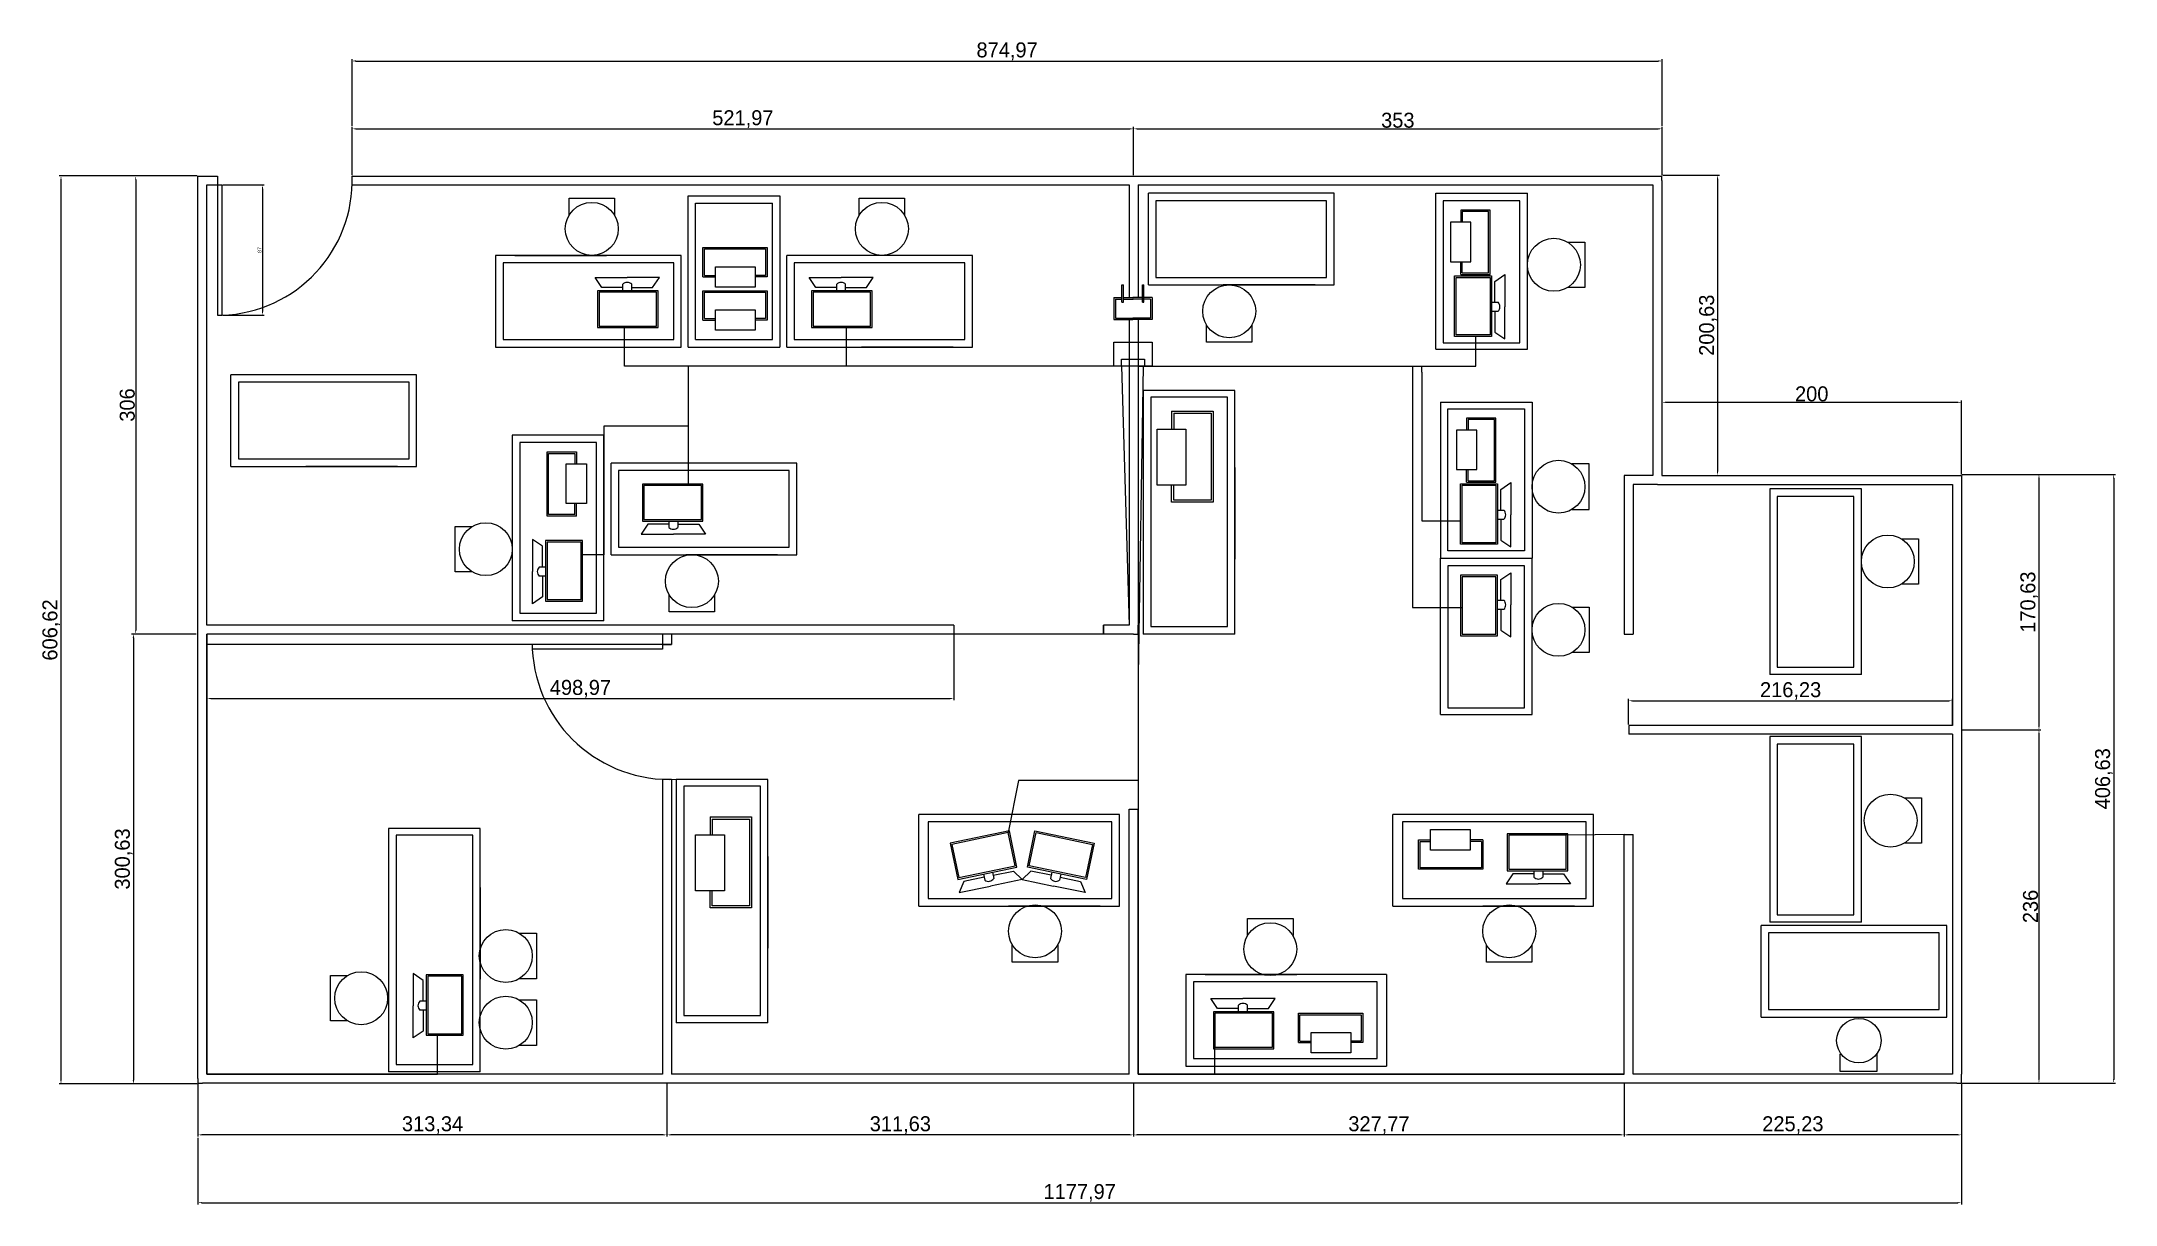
# Model space of a CAD drawing. Header units: millimetres. Extents: x 350 to 1736, y -449 to 328.
import ezdxf

# ---------------------------------------------------------------- set-up
doc = ezdxf.new("R2010")
doc.units = ezdxf.units.MM
doc.dimstyles.new('ISO-25', dxfattribs={"dimtxt": 2.5, "dimasz": 2.5, "dimexe": 1.25, "dimexo": 0.625, "dimtad": 1, "dimtxsty": 'Standard', "dimcen": 2.5, "dimadec": 0, "dimazin": 0, "dimtfac": 1, "dimtmove": 0, "dimatfit": 3, "dimfxl": 0, "dimarcsym": 0})

# ---------------------------------------------------------------- blocks, each defined once
blk = doc.blocks.new('*D14')
at = {"color": 0, "lineweight": -2}
for p, q in [((471.5, 232.5), (499.2, 232.5)), ((498, 230), (498, 148)), ((471.5, 145.5), (499.2, 145.5))]:
    blk.add_line(p, q, dxfattribs=at)
at = {"color": 0}
for points in [[(497.6, 230), (498.4, 230), (498, 232.5)], [(497.6, 148), (498.4, 148), (498, 145.5)]]:
    blk.add_solid(points, dxfattribs=at)
at = {"layer": 'Defpoints', "color": 0}
for p in [(470.9, 232.5), (470.9, 145.5), (498, 145.5)]:
    blk.add_point(p, dxfattribs=at)
at = {"color": 0, "insert": (496.1, 189), "char_height": 2.5, "attachment_point": 5, "rotation": 90}
blk.add_mtext('87', dxfattribs=at)
blk = doc.blocks.new('*D15')
at = {"color": 0, "lineweight": -2}
for p, q in [((557.9, 239.1), (557.9, 271.3)), ((560.4, 270), (1077.4, 270)), ((1079.9, 239.1), (1079.9, 271.3))]:
    blk.add_line(p, q, dxfattribs=at)
at = {"color": 0}
for points in [[(560.4, 270.4), (560.4, 269.6), (557.9, 270)], [(1077.4, 270.4), (1077.4, 269.6), (1079.9, 270)]]:
    blk.add_solid(points, dxfattribs=at)
at = {"layer": 'Defpoints', "color": 0}
for p in [(1079.9, 270), (557.9, 238.5), (1079.9, 238.5)]:
    blk.add_point(p, dxfattribs=at)
at = {"color": 0, "insert": (818.9, 276.5), "char_height": 10, "attachment_point": 5}
blk.add_mtext('521,97', dxfattribs=at)
blk = doc.blocks.new('*D16')
at = {"color": 0, "lineweight": -2}
for p, q in [((1079.9, 239.7), (1079.9, 271.3)), ((1082.4, 270), (1430.4, 270)), ((1432.9, 239.1), (1432.9, 271.3))]:
    blk.add_line(p, q, dxfattribs=at)
at = {"color": 0}
for points in [[(1082.4, 270.4), (1082.4, 269.6), (1079.9, 270)], [(1430.4, 270.4), (1430.4, 269.6), (1432.9, 270)]]:
    blk.add_solid(points, dxfattribs=at)
at = {"layer": 'Defpoints', "color": 0}
for p in [(1432.9, 270), (1079.9, 239.1), (1432.9, 238.5)]:
    blk.add_point(p, dxfattribs=at)
at = {"color": 0, "insert": (1256.4, 275.7), "char_height": 10, "attachment_point": 5}
blk.add_mtext('353', dxfattribs=at)
blk = doc.blocks.new('*D17')
at = {"color": 0, "lineweight": -2}
for p, q in [((557.9, 271.9), (557.9, 316.6)), ((560.4, 315.3), (1430.4, 315.3)), ((1432.9, 271.9), (1432.9, 316.6))]:
    blk.add_line(p, q, dxfattribs=at)
at = {"color": 0}
for points in [[(560.4, 315.8), (560.4, 314.9), (557.9, 315.3)], [(1430.4, 315.8), (1430.4, 314.9), (1432.9, 315.3)]]:
    blk.add_solid(points, dxfattribs=at)
at = {"layer": 'Defpoints', "color": 0}
for p in [(1432.9, 315.3), (557.9, 271.3), (1432.9, 271.3)]:
    blk.add_point(p, dxfattribs=at)
at = {"color": 0, "insert": (995.4, 321.8), "char_height": 10, "attachment_point": 5}
blk.add_mtext('874,97', dxfattribs=at)
blk = doc.blocks.new('*D18')
at = {"color": 0, "lineweight": -2}
for p, q in [((1433.5, 239.1), (1471.3, 239.1)), ((1470, 236.6), (1470, 41)), ((1433.5, 38.5), (1471.3, 38.5))]:
    blk.add_line(p, q, dxfattribs=at)
at = {"color": 0}
for points in [[(1469.6, 236.6), (1470.4, 236.6), (1470, 239.1)], [(1469.6, 41), (1470.4, 41), (1470, 38.5)]]:
    blk.add_solid(points, dxfattribs=at)
at = {"layer": 'Defpoints', "color": 0}
for p in [(1432.9, 239.1), (1432.9, 38.5), (1470, 38.5)]:
    blk.add_point(p, dxfattribs=at)
at = {"color": 0, "insert": (1463.6, 138.8), "char_height": 10, "attachment_point": 5, "rotation": 90}
blk.add_mtext('200,63', dxfattribs=at)
blk = doc.blocks.new('*D19')
at = {"color": 0, "lineweight": -2}
for p, q in [((1432.9, 41.6), (1432.9, 88.5)), ((1435.4, 87.3), (1630.4, 87.3)), ((1632.9, 39.1), (1632.9, 88.5))]:
    blk.add_line(p, q, dxfattribs=at)
at = {"color": 0}
for points in [[(1435.4, 87.7), (1435.4, 86.9), (1432.9, 87.3)], [(1630.4, 87.7), (1630.4, 86.9), (1632.9, 87.3)]]:
    blk.add_solid(points, dxfattribs=at)
at = {"layer": 'Defpoints', "color": 0}
for p in [(1632.9, 87.3), (1432.9, 41), (1632.9, 38.5)]:
    blk.add_point(p, dxfattribs=at)
at = {"color": 0, "insert": (1532.9, 92.9), "char_height": 10, "attachment_point": 5}
blk.add_mtext('200', dxfattribs=at)
blk = doc.blocks.new('*D20')
at = {"color": 0, "lineweight": -2}
for p, q in [((1633.5, 39.1), (1735.8, 39.1)), ((1734.6, 36.6), (1734.6, -365)), ((1633.5, -367.5), (1735.8, -367.5))]:
    blk.add_line(p, q, dxfattribs=at)
at = {"color": 0}
for points in [[(1734.2, 36.6), (1735, 36.6), (1734.6, 39.1)], [(1734.2, -365), (1735, -365), (1734.6, -367.5)]]:
    blk.add_solid(points, dxfattribs=at)
at = {"layer": 'Defpoints', "color": 0}
for p in [(1632.9, 39.1), (1632.9, -367.5), (1734.6, -367.5)]:
    blk.add_point(p, dxfattribs=at)
at = {"color": 0, "insert": (1728.1, -164.2), "char_height": 10, "attachment_point": 5, "rotation": 90}
blk.add_mtext('406,63', dxfattribs=at)
blk = doc.blocks.new('*D21')
at = {"color": 0, "lineweight": -2}
for p, q in [((1634.1, 39.1), (1685.9, 39.1)), ((1684.7, 36.6), (1684.7, -129)), ((1633.5, -131.5), (1685.9, -131.5))]:
    blk.add_line(p, q, dxfattribs=at)
at = {"color": 0}
for points in [[(1684.3, 36.6), (1685.1, 36.6), (1684.7, 39.1)], [(1684.3, -129), (1685.1, -129), (1684.7, -131.5)]]:
    blk.add_solid(points, dxfattribs=at)
at = {"layer": 'Defpoints', "color": 0}
for p in [(1633.5, 39.1), (1632.9, -131.5), (1684.7, -131.5)]:
    blk.add_point(p, dxfattribs=at)
at = {"color": 0, "insert": (1678.2, -46.2), "char_height": 10, "attachment_point": 5, "rotation": 90}
blk.add_mtext('170,63', dxfattribs=at)
blk = doc.blocks.new('*D22')
at = {"color": 0, "lineweight": -2}
for p, q in [((1634.1, -131.5), (1685.9, -131.5)), ((1684.7, -134), (1684.7, -365)), ((1634.1, -367.5), (1685.9, -367.5))]:
    blk.add_line(p, q, dxfattribs=at)
at = {"color": 0}
for points in [[(1684.3, -134), (1685.1, -134), (1684.7, -131.5)], [(1684.3, -365), (1685.1, -365), (1684.7, -367.5)]]:
    blk.add_solid(points, dxfattribs=at)
at = {"layer": 'Defpoints', "color": 0}
for p in [(1633.5, -131.5), (1633.5, -367.5), (1684.7, -367.5)]:
    blk.add_point(p, dxfattribs=at)
at = {"color": 0, "insert": (1679.1, -249.5), "char_height": 10, "attachment_point": 5, "rotation": 90}
blk.add_mtext('236', dxfattribs=at)
blk = doc.blocks.new('*D23')
at = {"color": 0, "lineweight": -2}
for p, q in [((1410.6, -127.9), (1410.6, -110.8)), ((1413.1, -112.1), (1624.4, -112.1)), ((1626.9, -127.9), (1626.9, -110.8))]:
    blk.add_line(p, q, dxfattribs=at)
at = {"color": 0}
for points in [[(1413.1, -111.7), (1413.1, -112.5), (1410.6, -112.1)], [(1624.4, -111.7), (1624.4, -112.5), (1626.9, -112.1)]]:
    blk.add_solid(points, dxfattribs=at)
at = {"layer": 'Defpoints', "color": 0}
for p in [(1626.9, -112.1), (1410.6, -128.5), (1626.9, -128.5)]:
    blk.add_point(p, dxfattribs=at)
at = {"color": 0, "insert": (1518.8, -105.6), "char_height": 10, "attachment_point": 5}
blk.add_mtext('216,23', dxfattribs=at)
blk = doc.blocks.new('*D24')
at = {"color": 0, "lineweight": -2}
for p, q in [((1407.6, -368.1), (1407.6, -403.3)), ((1632.9, -368.1), (1632.9, -403.3)), ((1630.4, -402.1), (1410.1, -402.1))]:
    blk.add_line(p, q, dxfattribs=at)
at = {"color": 0}
for points in [[(1410.1, -401.7), (1410.1, -402.5), (1407.6, -402.1)], [(1630.4, -401.7), (1630.4, -402.5), (1632.9, -402.1)]]:
    blk.add_solid(points, dxfattribs=at)
at = {"layer": 'Defpoints', "color": 0}
for p in [(1407.6, -367.5), (1632.9, -367.5), (1407.6, -402.1)]:
    blk.add_point(p, dxfattribs=at)
at = {"color": 0, "insert": (1520.3, -395.6), "char_height": 10, "attachment_point": 5}
blk.add_mtext('225,23', dxfattribs=at)
blk = doc.blocks.new('*D25')
at = {"color": 0, "lineweight": -2}
for p, q in [((1079.9, -368.1), (1079.9, -403.3)), ((1407.6, -368.8), (1407.6, -403.3)), ((1405.1, -402.1), (1082.4, -402.1))]:
    blk.add_line(p, q, dxfattribs=at)
at = {"color": 0}
for points in [[(1082.4, -401.7), (1082.4, -402.5), (1079.9, -402.1)], [(1405.1, -401.7), (1405.1, -402.5), (1407.6, -402.1)]]:
    blk.add_solid(points, dxfattribs=at)
at = {"layer": 'Defpoints', "color": 0}
for p in [(1079.9, -367.5), (1407.6, -368.1), (1079.9, -402.1)]:
    blk.add_point(p, dxfattribs=at)
at = {"color": 0, "insert": (1243.8, -395.6), "char_height": 10, "attachment_point": 5}
blk.add_mtext('327,77', dxfattribs=at)
blk = doc.blocks.new('*D26')
at = {"color": 0, "lineweight": -2}
for p, q in [((768.2, -368.1), (768.2, -403.3)), ((1079.9, -368.8), (1079.9, -403.3)), ((1077.4, -402.1), (770.7, -402.1))]:
    blk.add_line(p, q, dxfattribs=at)
at = {"color": 0}
for points in [[(770.7, -401.7), (770.7, -402.5), (768.2, -402.1)], [(1077.4, -401.7), (1077.4, -402.5), (1079.9, -402.1)]]:
    blk.add_solid(points, dxfattribs=at)
at = {"layer": 'Defpoints', "color": 0}
for p in [(768.2, -367.5), (1079.9, -368.1), (768.2, -402.1)]:
    blk.add_point(p, dxfattribs=at)
at = {"color": 0, "insert": (924.1, -395.6), "char_height": 10, "attachment_point": 5}
blk.add_mtext('311,63', dxfattribs=at)
blk = doc.blocks.new('*D27')
at = {"color": 0, "lineweight": -2}
for p, q in [((454.9, -368.1), (454.9, -403.3)), ((768.2, -368.8), (768.2, -403.3)), ((765.7, -402.1), (457.4, -402.1))]:
    blk.add_line(p, q, dxfattribs=at)
at = {"color": 0}
for points in [[(457.4, -401.7), (457.4, -402.5), (454.9, -402.1)], [(765.7, -401.7), (765.7, -402.5), (768.2, -402.1)]]:
    blk.add_solid(points, dxfattribs=at)
at = {"layer": 'Defpoints', "color": 0}
for p in [(454.9, -367.5), (768.2, -368.1), (454.9, -402.1)]:
    blk.add_point(p, dxfattribs=at)
at = {"color": 0, "insert": (611.6, -395.6), "char_height": 10, "attachment_point": 5}
blk.add_mtext('313,34', dxfattribs=at)
blk = doc.blocks.new('*D28')
at = {"color": 0, "lineweight": -2}
for p, q in [((454.9, -404), (454.9, -448.6)), ((1632.9, -402.7), (1632.9, -448.6)), ((457.4, -447.4), (1630.4, -447.4))]:
    blk.add_line(p, q, dxfattribs=at)
at = {"color": 0}
for points in [[(457.4, -447), (457.4, -447.8), (454.9, -447.4)], [(1630.4, -447), (1630.4, -447.8), (1632.9, -447.4)]]:
    blk.add_solid(points, dxfattribs=at)
at = {"layer": 'Defpoints', "color": 0}
for p in [(454.9, -403.3), (1632.9, -402.1), (1632.9, -447.4)]:
    blk.add_point(p, dxfattribs=at)
at = {"color": 0, "insert": (1043.9, -440.9), "char_height": 10, "attachment_point": 5}
blk.add_mtext('1177,97', dxfattribs=at)
blk = doc.blocks.new('*D29')
at = {"color": 0, "lineweight": -2}
for p, q in [((454.3, 238.5), (362.1, 238.5)), ((363.4, 236), (363.4, -365.6)), ((454.3, -368.1), (362.1, -368.1))]:
    blk.add_line(p, q, dxfattribs=at)
at = {"color": 0}
for points in [[(363, 236), (363.8, 236), (363.4, 238.5)], [(363, -365.6), (363.8, -365.6), (363.4, -368.1)]]:
    blk.add_solid(points, dxfattribs=at)
at = {"layer": 'Defpoints', "color": 0}
for p in [(454.9, 238.5), (363.4, -368.1), (454.9, -368.1)]:
    blk.add_point(p, dxfattribs=at)
at = {"color": 0, "insert": (356.9, -64.8), "char_height": 10, "attachment_point": 5, "rotation": 90}
blk.add_mtext('606,62', dxfattribs=at)
blk = doc.blocks.new('*D30')
at = {"color": 0, "lineweight": -2}
for p, q in [((453.6, 238.5), (412, 238.5)), ((413.3, 236), (413.3, -65)), ((453.6, -67.5), (412, -67.5))]:
    blk.add_line(p, q, dxfattribs=at)
at = {"color": 0}
for points in [[(412.9, 236), (413.7, 236), (413.3, 238.5)], [(412.9, -65), (413.7, -65), (413.3, -67.5)]]:
    blk.add_solid(points, dxfattribs=at)
at = {"layer": 'Defpoints', "color": 0}
for p in [(454.3, 238.5), (413.3, -67.5), (454.3, -67.5)]:
    blk.add_point(p, dxfattribs=at)
at = {"color": 0, "insert": (407.7, 85.5), "char_height": 10, "attachment_point": 5, "rotation": 90}
blk.add_mtext('306', dxfattribs=at)
blk = doc.blocks.new('*D31')
at = {"color": 0, "lineweight": -2}
for p, q in [((453, -67.5), (410.5, -67.5)), ((411.8, -70), (411.8, -365.6)), ((454.3, -368.1), (410.5, -368.1))]:
    blk.add_line(p, q, dxfattribs=at)
at = {"color": 0}
for points in [[(411.3, -70), (412.2, -70), (411.8, -67.5)], [(411.3, -365.6), (412.2, -365.6), (411.8, -368.1)]]:
    blk.add_solid(points, dxfattribs=at)
at = {"layer": 'Defpoints', "color": 0}
for p in [(453.6, -67.5), (411.8, -368.1), (454.9, -368.1)]:
    blk.add_point(p, dxfattribs=at)
at = {"color": 0, "insert": (405.3, -217.8), "char_height": 10, "attachment_point": 5, "rotation": 90}
blk.add_mtext('300,63', dxfattribs=at)
blk = doc.blocks.new('*D32')
at = {"color": 0, "lineweight": -2}
for p, q in [((460.9, -68.1), (460.9, -111.8)), ((959.9, -68.1), (959.9, -111.8)), ((463.4, -110.6), (957.4, -110.6))]:
    blk.add_line(p, q, dxfattribs=at)
at = {"color": 0}
for points in [[(463.4, -110.2), (463.4, -111), (460.9, -110.6)], [(957.4, -110.2), (957.4, -111), (959.9, -110.6)]]:
    blk.add_solid(points, dxfattribs=at)
at = {"layer": 'Defpoints', "color": 0}
for p in [(460.9, -67.5), (959.9, -67.5), (959.9, -110.6)]:
    blk.add_point(p, dxfattribs=at)
at = {"color": 0, "insert": (710.4, -104.1), "char_height": 10, "attachment_point": 5}
blk.add_mtext('498,97', dxfattribs=at)

msp = doc.modelspace()

# ---------------------------------------------------------------- linework, layer by layer
for p, q in [((454.898, 235.487), (454.898, 238.487)), ((454.898, 238.487), (457.898, 238.487)), ((457.898, 238.487), (467.898, 238.487)), ((467.898, 238.487), (467.898, 235.487)), ((557.898, 238.487), (1079.868, 238.487)), ((557.898, 232.487), (557.898, 238.487)), ((1079.868, 238.487), (1089.868, 238.487)), ((1089.868, 238.487), (1179.868, 238.487)), ((1179.868, 238.487), (1429.868, 238.487)), ((1429.868, 238.487), (1432.868, 238.487)), ((1432.868, 235.487), (1432.868, 238.487)), ((1432.868, 238.487), (1432.868, 238.487)), ((454.898, -364.513), (454.898, 235.487)), ((460.898, 232.487), (470.898, 232.487)), ((460.898, -61.513), (460.898, 232.487)), ((467.898, 235.487), (467.898, 145.487)), ((470.898, 232.487), (470.898, 145.487)), ((557.898, 232.487), (1076.868, 232.487)), ((702.767, 223.738), (733.146, 223.738)), ((702.767, 212.189), (702.767, 223.738)), ((733.146, 223.738), (733.146, 212.189)), ((782.347, 124.243), (782.347, 225.248)), ((782.347, 225.248), (843.59, 225.248)), ((843.59, 225.248), (843.59, 124.243)), ((896.57, 223.738), (926.949, 223.738)), ((896.57, 212.189), (896.57, 223.738)), ((926.949, 223.738), (926.949, 212.189)), ((1076.868, 232.487), (1076.868, 157.221)), ((1082.868, 232.487), (1089.868, 232.487)), ((1082.868, 232.487), (1082.868, 157.221)), ((1082.868, 232.487), (1092.969, 232.487)), ((1089.868, 232.487), (1179.868, 232.487)), ((1213.875, 227.004), (1089.868, 227.004)), ((1089.868, 165.761), (1089.868, 227.004)), ((1208.875, 222.004), (1094.868, 222.004)), ((1094.868, 222.004), (1094.868, 170.761)), ((1179.868, 232.487), (1426.868, 232.487)), ((1208.875, 170.761), (1208.875, 222.004)), ((1213.875, 165.761), (1213.875, 227.004)), ((1281.751, 122.701), (1281.751, 227.004)), ((1281.751, 227.004), (1342.995, 227.004)), ((1286.751, 222.004), (1286.751, 127.056)), ((1337.995, 222.004), (1286.751, 222.004)), ((1337.995, 127.056), (1337.995, 222.004)), ((1342.995, 122.701), (1342.995, 227.004)), ((1426.868, 232.487), (1426.868, 38.487)), ((1432.868, 235.487), (1432.868, 38.487)), ((787.347, 220.248), (838.59, 220.248)), ((787.347, 129.243), (787.347, 220.248)), ((838.59, 129.243), (838.59, 220.248)), ((1318.064, 215.733), (1298.433, 215.733)), ((1298.433, 215.733), (1298.433, 207.709)), ((1317.064, 214.733), (1299.433, 214.733)), ((1299.433, 214.733), (1299.433, 207.709)), ((1317.064, 173.777), (1317.064, 214.733)), ((1318.064, 172.777), (1318.064, 215.733)), ((1291.622, 207.709), (1291.622, 181.242)), ((1305.244, 207.709), (1291.622, 207.709)), ((1305.244, 181.242), (1305.244, 207.709)), ((1369.697, 194.373), (1381.246, 194.373)), ((1381.246, 194.373), (1381.246, 163.993)), ((653.685, 185.487), (653.685, 124.243)), ((777.693, 185.487), (653.685, 185.487)), ((658.685, 180.487), (658.685, 129.243)), ((772.693, 180.487), (658.685, 180.487)), ((666.471, 185.487), (727.714, 185.487)), ((772.693, 129.243), (772.693, 180.487)), ((777.693, 124.243), (777.693, 185.487)), ((792.164, 190.722), (835.12, 190.722)), ((792.164, 171.091), (792.164, 190.722)), ((793.164, 189.722), (834.12, 189.722)), ((793.164, 172.091), (793.164, 189.722)), ((834.12, 189.722), (834.12, 172.091)), ((835.12, 190.722), (835.12, 171.091)), ((972.263, 185.487), (848.256, 185.487)), ((848.256, 124.243), (848.256, 185.487)), ((967.263, 180.487), (853.256, 180.487)), ((853.256, 180.487), (853.256, 129.243)), ((967.263, 129.243), (967.263, 180.487)), ((972.263, 124.243), (972.263, 185.487)), ((1291.622, 181.242), (1305.244, 181.242)), ((1298.433, 172.777), (1298.433, 181.242)), ((1299.433, 173.777), (1299.433, 181.242)), ((720.143, 170.685), (741.621, 170.685)), ((724.679, 164.021), (720.143, 170.685)), ((763.099, 170.685), (741.621, 170.685)), ((758.564, 164.021), (763.099, 170.685)), ((792.164, 171.091), (800.629, 171.091)), ((793.164, 172.091), (800.629, 172.091)), ((800.629, 177.902), (827.095, 177.902)), ((800.629, 164.281), (800.629, 177.902)), ((827.095, 177.902), (827.095, 164.281)), ((834.12, 172.091), (827.095, 172.091)), ((835.12, 171.091), (827.095, 171.091)), ((863.086, 170.685), (884.564, 170.685)), ((867.622, 164.021), (863.086, 170.685)), ((906.042, 170.685), (884.564, 170.685)), ((901.507, 164.021), (906.042, 170.685)), ((1094.868, 170.761), (1208.875, 170.761)), ((1294.368, 171.777), (1319.064, 171.777)), ((1294.368, 131.364), (1294.368, 171.777)), ((1295.368, 170.777), (1318.064, 170.777)), ((1295.368, 132.364), (1295.368, 170.777)), ((1298.433, 172.777), (1318.064, 172.777)), ((1298.433, 171.777), (1318.064, 171.777)), ((1299.433, 173.777), (1317.064, 173.777)), ((1318.064, 170.777), (1318.064, 132.364)), ((1319.064, 171.777), (1319.064, 131.364)), ((1321.211, 168.042), (1327.875, 172.578)), ((1321.211, 154.099), (1321.211, 168.042)), ((1327.875, 172.578), (1327.875, 151.099)), ((762.299, 161.873), (721.886, 161.873)), ((721.886, 161.873), (721.886, 137.178)), ((761.299, 160.873), (722.886, 160.873)), ((722.886, 160.873), (722.886, 138.178)), ((738.621, 164.021), (724.679, 164.021)), ((738.621, 161.873), (738.621, 166.153)), ((744.621, 161.873), (744.621, 166.153)), ((744.621, 164.021), (758.564, 164.021)), ((761.299, 138.178), (761.299, 160.873)), ((762.299, 137.178), (762.299, 161.873)), ((792.164, 161.842), (835.12, 161.842)), ((792.164, 142.211), (792.164, 161.842)), ((793.164, 160.842), (834.12, 160.842)), ((793.164, 143.211), (793.164, 160.842)), ((827.095, 164.281), (800.629, 164.281)), ((834.12, 160.842), (834.12, 143.211)), ((835.12, 161.842), (835.12, 142.211)), ((905.242, 161.873), (864.829, 161.873)), ((864.829, 161.873), (864.829, 137.178)), ((904.242, 160.873), (865.829, 160.873)), ((865.829, 160.873), (865.829, 138.178)), ((881.564, 164.021), (867.622, 164.021)), ((881.564, 161.873), (881.564, 166.153)), ((887.564, 161.873), (887.564, 166.153)), ((887.564, 164.021), (901.507, 164.021)), ((904.242, 138.178), (904.242, 160.873)), ((905.242, 137.178), (905.242, 161.873)), ((1066.767, 157.221), (1072.131, 157.221)), ((1066.767, 157.221), (1066.767, 142.532)), ((1067.767, 156.221), (1072.131, 156.221)), ((1067.767, 156.221), (1067.767, 143.532)), ((1072.131, 154.244), (1072.131, 165.757)), ((1072.131, 165.757), (1073.131, 165.757)), ((1072.131, 154.244), (1073.131, 154.244)), ((1073.131, 154.244), (1073.131, 165.757)), ((1073.131, 157.221), (1079.681, 157.221)), ((1073.131, 156.221), (1079.681, 156.221)), ((1085.834, 157.221), (1079.284, 157.221)), ((1085.834, 156.221), (1079.284, 156.221)), ((1085.834, 154.244), (1085.834, 165.757)), ((1085.834, 165.757), (1086.834, 165.757)), ((1085.834, 154.244), (1086.834, 154.244)), ((1086.834, 154.244), (1086.834, 165.757)), ((1092.199, 157.221), (1086.834, 157.221)), ((1091.199, 156.221), (1086.834, 156.221)), ((1089.868, 165.761), (1213.875, 165.761)), ((1091.199, 156.221), (1091.199, 143.532)), ((1092.199, 157.221), (1092.199, 142.532)), ((1201.09, 165.761), (1139.846, 165.761)), ((1319.064, 154.099), (1323.343, 154.099)), ((1381.246, 163.993), (1369.697, 163.993)), ((467.898, 145.487), (470.898, 145.487)), ((792.164, 142.211), (800.629, 142.211)), ((793.164, 143.211), (800.629, 143.211)), ((800.629, 149.021), (827.095, 149.021)), ((800.629, 135.4), (800.629, 149.021)), ((827.095, 149.021), (827.095, 135.4)), ((834.12, 143.211), (827.095, 143.211)), ((835.12, 142.211), (827.095, 142.211)), ((1066.767, 142.532), (1079.483, 142.532)), ((1067.767, 143.532), (1079.483, 143.532)), ((1076.868, 142.532), (1076.868, -61.513)), ((1091.199, 143.532), (1079.483, 143.532)), ((1092.199, 142.532), (1079.483, 142.532)), ((1082.868, 142.532), (1082.868, -64.513)), ((1128.612, 127.51), (1128.612, 139.059)), ((1158.992, 139.059), (1158.992, 127.51)), ((1319.064, 148.099), (1323.343, 148.099)), ((1321.211, 148.099), (1321.211, 134.157)), ((1327.875, 129.621), (1327.875, 151.099)), ((658.685, 129.243), (772.693, 129.243)), ((721.886, 137.178), (762.299, 137.178)), ((722.886, 138.178), (761.299, 138.178)), ((787.347, 129.243), (838.59, 129.243)), ((827.095, 135.4), (800.629, 135.4)), ((853.256, 129.243), (967.263, 129.243)), ((864.829, 137.178), (905.242, 137.178)), ((865.829, 138.178), (904.242, 138.178)), ((1066.767, 127.543), (1092.199, 127.543)), ((1066.767, 111.357), (1066.767, 127.543)), ((1092.199, 127.543), (1092.199, 111.357)), ((1158.992, 127.51), (1128.612, 127.51)), ((1286.751, 127.056), (1337.995, 127.056)), ((1319.064, 131.364), (1294.368, 131.364)), ((1318.064, 132.364), (1295.368, 132.364)), ((1321.211, 134.157), (1327.875, 129.621)), ((653.685, 124.243), (777.693, 124.243)), ((782.347, 124.243), (843.59, 124.243)), ((848.256, 124.243), (972.263, 124.243)), ((959.478, 124.243), (898.234, 124.243)), ((1092.199, 111.357), (1066.767, 111.357)), ((1071.838, 111.357), (1071.838, 116.208)), ((1071.838, 116.208), (1076.868, 116.208)), ((1076.868, 116.208), (1076.868, 111.357)), ((1076.868, 116.208), (1082.868, 116.208)), ((1082.868, 116.208), (1082.868, 111.357)), ((1082.868, 116.208), (1087.187, 116.208)), ((1087.187, 116.208), (1087.187, 111.357)), ((1281.751, 122.701), (1342.995, 122.701)), ((600.882, 105.68), (476.875, 105.68)), ((476.875, 44.436), (476.875, 105.68)), ((595.882, 100.68), (481.875, 100.68)), ((481.875, 100.68), (481.875, 49.436)), ((595.882, 49.436), (595.882, 100.68)), ((600.882, 44.436), (600.882, 105.68)), ((1086.375, 95.15), (1086.375, -67.513)), ((1147.618, 95.15), (1086.375, 95.15)), ((1091.375, 90.66), (1091.375, -62.513)), ((1142.618, 90.66), (1091.375, 90.66)), ((1142.618, -62.513), (1142.618, 90.66)), ((1147.618, -67.513), (1147.618, 95.15)), ((1284.814, 87.392), (1346.058, 87.392)), ((1284.814, 87.392), (1284.814, -16.911)), ((1346.058, 87.392), (1346.058, -16.911)), ((1095.632, 69.389), (1114.895, 69.389)), ((1095.632, 31.96), (1095.632, 69.389)), ((1105.264, 81.36), (1105.264, 69.389)), ((1105.264, 81.36), (1133.026, 81.36)), ((1106.678, 79.946), (1106.678, 69.389)), ((1106.678, 79.946), (1131.611, 79.946)), ((1114.895, 69.389), (1114.895, 31.96)), ((1131.611, 79.946), (1131.611, 22.025)), ((1133.026, 81.36), (1133.026, 20.611)), ((1289.814, 83.037), (1341.058, 83.037)), ((1289.814, -11.911), (1289.814, 83.037)), ((1321.981, 76.805), (1302.35, 76.805)), ((1302.35, 76.805), (1302.35, 68.781)), ((1320.981, 75.805), (1303.35, 75.805)), ((1303.35, 75.805), (1303.35, 68.781)), ((1320.981, 34.849), (1320.981, 75.805)), ((1321.981, 33.849), (1321.981, 76.805)), ((1341.058, 83.037), (1341.058, -11.911)), ((726.095, 65.368), (664.851, 65.368)), ((664.851, 65.368), (664.851, -58.639)), ((721.095, 60.368), (669.851, 60.368)), ((669.851, 60.368), (669.851, -53.639)), ((721.095, -53.639), (721.095, 60.368)), ((726.095, -58.639), (726.095, 65.368)), ((1295.539, 68.781), (1295.539, 42.314)), ((1309.161, 68.781), (1295.539, 68.781)), ((1309.161, 42.314), (1309.161, 68.781)), ((476.875, 44.436), (600.882, 44.436)), ((481.875, 49.436), (595.882, 49.436)), ((588.097, 44.436), (526.853, 44.436)), ((688.104, 11.254), (688.104, 54.21)), ((688.104, 54.21), (707.734, 54.21)), ((689.104, 12.254), (689.104, 53.21)), ((689.104, 53.21), (706.734, 53.21)), ((700.924, 19.719), (700.924, 46.185)), ((700.924, 46.185), (714.545, 46.185)), ((706.734, 53.21), (706.734, 46.185)), ((707.734, 54.21), (707.734, 46.185)), ((714.545, 46.185), (714.545, 19.719)), ((726.095, 52.583), (726.095, -8.661)), ((854.911, 46.709), (730.904, 46.709)), ((730.904, -14.535), (730.904, 46.709)), ((849.911, 41.709), (735.904, 41.709)), ((735.904, 41.709), (735.904, -9.535)), ((849.911, -9.535), (849.911, 41.709)), ((854.911, -14.535), (854.911, 46.709)), ((1147.618, 43.709), (1147.618, -17.535)), ((1295.539, 42.314), (1309.161, 42.314)), ((1302.35, 33.849), (1302.35, 42.314)), ((1303.35, 34.849), (1303.35, 42.314)), ((1384.309, 46.1), (1372.76, 46.1)), ((1384.309, 15.721), (1384.309, 46.1)), ((792.199, 32.691), (751.786, 32.691)), ((751.786, 32.691), (751.786, 7.996)), ((791.199, 31.691), (752.786, 31.691)), ((752.786, 31.691), (752.786, 8.996)), ((791.199, 8.996), (791.199, 31.691)), ((792.199, 7.996), (792.199, 32.691)), ((1114.895, 31.96), (1095.632, 31.96)), ((1105.264, 20.611), (1105.264, 31.96)), ((1106.678, 22.025), (1106.678, 31.96)), ((1298.285, 32.849), (1322.981, 32.849)), ((1298.285, -7.563), (1298.285, 32.849)), ((1299.285, 31.849), (1321.981, 31.849)), ((1299.285, -6.563), (1299.285, 31.849)), ((1302.35, 33.849), (1321.981, 33.849)), ((1302.35, 32.849), (1321.981, 32.849)), ((1303.35, 34.849), (1320.981, 34.849)), ((1321.981, 31.849), (1321.981, -6.563)), ((1322.981, 32.849), (1322.981, -7.563)), ((1325.128, 29.114), (1331.792, 33.65)), ((1325.128, 15.171), (1325.128, 29.114)), ((1331.792, 33.65), (1331.792, 12.171)), ((1410.635, 38.487), (1407.635, 38.487)), ((1407.635, 38.487), (1407.635, 35.487)), ((1407.635, 35.487), (1407.635, -67.513)), ((1426.868, 38.487), (1410.635, 38.487)), ((1429.868, 32.487), (1413.635, 32.487)), ((1413.635, 32.487), (1413.635, -67.513)), ((1429.868, 32.487), (1626.868, 32.487)), ((1432.868, 38.487), (1629.868, 38.487)), ((1566.077, 29.465), (1504.834, 29.465)), ((1504.834, 29.465), (1504.834, -94.542)), ((1566.077, -94.542), (1566.077, 29.465)), ((1626.868, 32.487), (1626.868, -128.513)), ((1629.868, 38.487), (1632.868, 38.487)), ((1632.868, 38.487), (1632.868, -131.513)), ((714.545, 19.719), (700.924, 19.719)), ((706.734, 12.254), (706.734, 19.719)), ((707.734, 11.254), (707.734, 19.719)), ((1133.026, 20.611), (1105.264, 20.611)), ((1131.611, 22.025), (1106.678, 22.025)), ((1322.981, 15.171), (1327.26, 15.171)), ((1372.76, 15.721), (1384.309, 15.721)), ((1561.077, 24.465), (1509.834, 24.465)), ((1509.834, 24.465), (1509.834, -89.542)), ((1561.077, -89.542), (1561.077, 24.465)), ((626.6, -26.008), (626.6, 4.372)), ((626.6, 4.372), (638.149, 4.372)), ((707.734, 11.254), (688.104, 11.254)), ((706.734, 12.254), (689.104, 12.254)), ((755.522, 5.848), (750.986, -0.815)), ((751.786, 7.996), (792.199, 7.996)), ((752.786, 8.996), (791.199, 8.996)), ((769.464, 5.848), (755.522, 5.848)), ((769.464, 7.996), (769.464, 3.716)), ((775.464, 7.996), (775.464, 3.716)), ((775.464, 5.848), (789.406, 5.848)), ((789.406, 5.848), (793.942, -0.815)), ((1322.981, 9.171), (1327.26, 9.171)), ((1325.128, 9.171), (1325.128, -4.771)), ((1331.792, -9.307), (1331.792, 12.171)), ((678.292, -4.299), (678.292, -25.777)), ((684.956, -8.835), (678.292, -4.299)), ((684.956, -22.777), (684.956, -8.835)), ((687.104, -5.099), (687.104, -45.512)), ((711.799, -5.099), (687.104, -5.099)), ((688.104, -6.099), (688.104, -44.512)), ((710.799, -6.099), (688.104, -6.099)), ((710.799, -44.512), (710.799, -6.099)), ((711.799, -45.512), (711.799, -5.099)), ((735.904, -9.535), (849.911, -9.535)), ((750.986, -0.815), (772.464, -0.815)), ((793.942, -0.815), (772.464, -0.815)), ((1341.058, -11.911), (1289.814, -11.911)), ((1322.981, -7.563), (1298.285, -7.563)), ((1321.981, -6.563), (1299.285, -6.563)), ((1325.128, -4.771), (1331.792, -9.307)), ((1592.78, -3.86), (1604.328, -3.86)), ((1604.328, -3.86), (1604.328, -34.24)), ((638.149, -26.008), (626.6, -26.008)), ((678.292, -47.255), (678.292, -25.777)), ((687.104, -22.777), (682.824, -22.777)), ((730.904, -14.535), (854.911, -14.535)), ((842.126, -14.535), (780.882, -14.535)), ((1284.814, -16.911), (1346.058, -16.911)), ((1284.814, -121.214), (1284.814, -16.911)), ((1284.814, -16.911), (1346.058, -16.911)), ((1341.058, -21.911), (1289.814, -21.911)), ((1289.814, -21.911), (1289.814, -116.859)), ((1325.128, -31.047), (1331.792, -26.511)), ((1331.792, -26.511), (1331.792, -47.989)), ((1341.058, -116.859), (1341.058, -21.911)), ((1346.058, -121.214), (1346.058, -16.911)), ((687.104, -28.777), (682.824, -28.777)), ((684.956, -28.777), (684.956, -42.72)), ((769.648, -52.786), (769.648, -41.237)), ((800.027, -41.237), (800.027, -52.786)), ((1298.285, -28.254), (1298.285, -68.667)), ((1322.981, -28.254), (1298.285, -28.254)), ((1299.285, -29.254), (1299.285, -67.667)), ((1321.981, -29.254), (1299.285, -29.254)), ((1321.981, -67.667), (1321.981, -29.254)), ((1322.981, -68.667), (1322.981, -28.254)), ((1325.128, -44.989), (1325.128, -31.047)), ((1604.328, -34.24), (1592.78, -34.24)), ((669.851, -53.639), (721.095, -53.639)), ((684.956, -42.72), (678.292, -47.255)), ((687.104, -45.512), (711.799, -45.512)), ((688.104, -44.512), (710.799, -44.512)), ((800.027, -52.786), (769.648, -52.786)), ((1322.981, -44.989), (1327.26, -44.989)), ((1322.981, -50.989), (1327.26, -50.989)), ((1325.128, -50.989), (1325.128, -64.931)), ((1331.792, -69.467), (1331.792, -47.989)), ((1372.76, -49.542), (1384.309, -49.542)), ((1384.309, -49.542), (1384.309, -79.922)), ((959.868, -61.513), (460.898, -61.513)), ((959.868, -67.513), (460.898, -67.513)), ((460.898, -361.513), (460.898, -67.513)), ((726.095, -58.639), (664.851, -58.639)), ((765.24, -67.513), (765.24, -74.513)), ((771.24, -67.513), (771.24, -74.513)), ((959.868, -61.513), (959.868, -67.513)), ((1076.868, -61.513), (1059.868, -61.513)), ((1059.868, -67.513), (1059.868, -61.513)), ((1079.868, -67.513), (1059.868, -67.513)), ((1079.868, -67.513), (1082.868, -67.513)), ((1082.868, -67.513), (1082.868, -61.513)), ((1082.868, -67.513), (1082.868, -67.513)), ((1147.618, -67.513), (1086.375, -67.513)), ((1091.375, -62.513), (1142.618, -62.513)), ((1298.285, -68.667), (1322.981, -68.667)), ((1299.285, -67.667), (1321.981, -67.667)), ((1325.128, -64.931), (1331.792, -69.467)), ((1407.635, -67.513), (1413.635, -67.513)), ((765.24, -74.513), (678.24, -74.513)), ((678.24, -74.513), (678.24, -77.513)), ((765.24, -77.513), (678.24, -77.513)), ((765.24, -74.513), (771.24, -74.513)), ((765.24, -74.513), (765.24, -77.513)), ((1384.309, -79.922), (1372.76, -79.922)), ((1566.077, -94.542), (1504.834, -94.542)), ((1509.834, -89.542), (1561.077, -89.542)), ((1284.814, -121.214), (1346.058, -121.214)), ((1289.814, -116.859), (1341.058, -116.859)), ((1626.868, -128.513), (1410.635, -128.513)), ((1410.635, -128.513), (1410.635, -134.513)), ((1626.868, -134.513), (1410.635, -134.513)), ((1566.077, -136.064), (1504.834, -136.064)), ((1504.834, -136.064), (1504.834, -260.071)), ((1566.077, -260.071), (1566.077, -136.064)), ((1626.868, -134.513), (1626.868, -361.513)), ((1632.868, -131.513), (1632.868, -361.513)), ((1561.077, -141.064), (1509.834, -141.064)), ((1509.834, -141.064), (1509.834, -255.071)), ((1561.077, -255.071), (1561.077, -141.064)), ((765.24, -164.513), (765.24, -361.513)), ((765.24, -164.513), (771.24, -164.513)), ((771.24, -164.513), (771.24, -361.513)), ((835.66, -164.689), (774.417, -164.689)), ((774.417, -164.689), (774.417, -327.353)), ((835.66, -327.353), (835.66, -164.689)), ((830.66, -169.18), (779.417, -169.18)), ((779.417, -169.18), (779.417, -322.353)), ((830.66, -322.353), (830.66, -169.18)), ((1594.614, -176.947), (1606.163, -176.947)), ((1606.163, -176.947), (1606.163, -207.327)), ((796.943, -189.714), (824.705, -189.714)), ((796.943, -189.714), (796.943, -201.685)), ((798.357, -191.128), (823.291, -191.128)), ((798.357, -191.128), (798.357, -201.685)), ((823.291, -191.128), (823.291, -249.049)), ((824.705, -189.714), (824.705, -250.463)), ((1070.427, -188.021), (936.337, -188.021)), ((936.337, -249.264), (936.337, -188.021)), ((1065.427, -193.021), (942.765, -193.021)), ((942.765, -193.021), (942.765, -244.264)), ((1065.427, -244.264), (1065.427, -193.021)), ((1070.427, -249.264), (1070.427, -188.021)), ((1076.868, -361.513), (1076.868, -184.513)), ((1076.868, -184.513), (1082.868, -184.513)), ((1082.868, -361.513), (1082.868, -184.513)), ((1387.2, -188.021), (1253.11, -188.021)), ((1253.11, -249.264), (1253.11, -188.021)), ((1382.2, -193.021), (1259.539, -193.021)), ((1259.539, -193.021), (1259.539, -244.264)), ((1382.2, -244.264), (1382.2, -193.021)), ((1387.2, -249.264), (1387.2, -188.021)), ((582.228, -197.343), (582.228, -360.006)), ((643.471, -197.343), (582.228, -197.343)), ((587.228, -201.833), (587.228, -355.006)), ((638.471, -201.833), (587.228, -201.833)), ((638.471, -355.006), (638.471, -201.833)), ((643.471, -360.006), (643.471, -197.343)), ((787.311, -201.685), (806.575, -201.685)), ((787.311, -239.114), (787.311, -201.685)), ((806.575, -201.685), (806.575, -239.114)), ((996.936, -199.025), (957.367, -207.236)), ((957.367, -207.236), (962.384, -231.417)), ((996.16, -200.207), (958.549, -208.012)), ((1000.772, -222.43), (996.16, -200.207)), ((1001.954, -223.206), (996.936, -199.025)), ((1008.948, -223.206), (1013.966, -199.025)), ((1010.131, -222.43), (1014.742, -200.207)), ((1013.966, -199.025), (1053.536, -207.236)), ((1014.742, -200.207), (1052.353, -208.012)), ((1053.536, -207.236), (1048.518, -231.417)), ((1270.251, -205.001), (1278.276, -205.001)), ((1270.251, -224.632), (1270.251, -205.001)), ((1271.251, -206.001), (1278.276, -206.001)), ((1271.251, -223.632), (1271.251, -206.001)), ((1278.276, -198.19), (1304.742, -198.19)), ((1278.276, -211.812), (1278.276, -198.19)), ((1304.742, -198.19), (1304.742, -211.812)), ((1313.207, -205.001), (1304.742, -205.001)), ((1312.207, -206.001), (1304.742, -206.001)), ((1312.207, -206.001), (1312.207, -223.632)), ((1313.207, -205.001), (1313.207, -224.632)), ((1369.973, -200.936), (1329.56, -200.936)), ((1329.56, -200.936), (1329.56, -225.632)), ((1368.973, -201.936), (1330.56, -201.936)), ((1330.56, -201.936), (1330.56, -224.632)), ((1368.973, -224.632), (1368.973, -201.936)), ((1369.973, -225.632), (1369.973, -200.936)), ((1407.635, -361.513), (1407.635, -201.513)), ((1407.635, -201.513), (1413.635, -201.513)), ((1413.635, -361.513), (1413.635, -201.513)), ((1606.163, -207.327), (1594.614, -207.327)), ((835.66, -216.131), (835.66, -277.375)), ((958.549, -208.012), (963.16, -230.234)), ((1052.353, -208.012), (1047.742, -230.234)), ((1304.742, -211.812), (1278.276, -211.812)), ((962.384, -231.417), (1001.954, -223.206)), ((963.16, -230.234), (1000.772, -222.43)), ((966.478, -232.76), (963.391, -240.207)), ((980.13, -229.927), (966.478, -232.76)), ((979.693, -227.825), (980.563, -232.015)), ((1005.451, -231.479), (984.421, -235.843)), ((985.568, -226.606), (986.438, -230.796)), ((986.004, -228.708), (999.656, -225.875)), ((999.656, -225.875), (1005.451, -231.479)), ((1011.246, -225.875), (1005.451, -231.479)), ((1005.451, -231.479), (1026.481, -235.843)), ((1048.518, -231.417), (1008.948, -223.206)), ((1047.742, -230.234), (1010.131, -222.43)), ((1024.898, -228.708), (1011.246, -225.875)), ((1025.334, -226.606), (1024.465, -230.796)), ((1031.209, -227.825), (1030.339, -232.015)), ((1030.773, -229.927), (1044.424, -232.76)), ((1044.424, -232.76), (1047.511, -240.207)), ((1313.207, -224.632), (1270.251, -224.632)), ((1312.207, -223.632), (1271.251, -223.632)), ((1333.296, -227.779), (1328.76, -234.443)), ((1328.76, -234.443), (1350.238, -234.443)), ((1329.56, -225.632), (1369.973, -225.632)), ((1330.56, -224.632), (1368.973, -224.632)), ((1347.238, -227.779), (1333.296, -227.779)), ((1347.238, -225.632), (1347.238, -229.911)), ((1371.716, -234.443), (1350.238, -234.443)), ((1353.238, -225.632), (1353.238, -229.911)), ((1353.238, -227.779), (1367.18, -227.779)), ((1367.18, -227.779), (1371.716, -234.443)), ((643.471, -236.783), (643.471, -298.027)), ((806.575, -239.114), (787.311, -239.114)), ((796.943, -250.463), (796.943, -239.114)), ((798.357, -249.049), (798.357, -239.114)), ((823.291, -249.049), (798.357, -249.049)), ((936.337, -249.264), (1070.427, -249.264)), ((942.765, -244.264), (1065.427, -244.264)), ((963.391, -240.207), (984.421, -235.843)), ((1057.642, -249.264), (996.398, -249.264)), ((1047.511, -240.207), (1026.481, -235.843)), ((1253.11, -249.264), (1387.2, -249.264)), ((1259.539, -244.264), (1382.2, -244.264)), ((1374.415, -249.264), (1313.171, -249.264)), ((824.705, -250.463), (796.943, -250.463)), ((1156.01, -257.465), (1186.389, -257.465)), ((1156.01, -269.014), (1156.01, -257.465)), ((1186.389, -257.465), (1186.389, -269.014)), ((1623.073, -262.211), (1499.066, -262.211)), ((1499.066, -323.455), (1499.066, -262.211)), ((1566.077, -260.071), (1504.834, -260.071)), ((1509.834, -255.071), (1561.077, -255.071)), ((1623.073, -323.455), (1623.073, -262.211)), ((669.553, -267.388), (681.102, -267.388)), ((681.102, -267.388), (681.102, -297.768)), ((998.88, -286.69), (998.88, -275.141)), ((1029.26, -275.141), (1029.26, -286.69)), ((1315.653, -286.69), (1315.653, -275.141)), ((1346.033, -275.141), (1346.033, -286.69)), ((1618.073, -267.211), (1504.066, -267.211)), ((1504.066, -267.211), (1504.066, -318.455)), ((1618.073, -318.455), (1618.073, -267.211)), ((1029.26, -286.69), (998.88, -286.69)), ((1346.033, -286.69), (1315.653, -286.69)), ((543.356, -295.628), (554.905, -295.628)), ((543.356, -326.008), (543.356, -295.628)), ((598.576, -294.352), (598.576, -315.83)), ((605.24, -298.888), (598.576, -294.352)), ((605.24, -312.83), (605.24, -298.888)), ((607.388, -295.153), (607.388, -335.565)), ((632.083, -295.153), (607.388, -295.153)), ((608.388, -296.153), (608.388, -334.565)), ((631.083, -296.153), (608.388, -296.153)), ((631.083, -334.565), (631.083, -296.153)), ((632.083, -335.565), (632.083, -295.153)), ((681.102, -297.768), (669.553, -297.768)), ((1114.842, -294.891), (1114.842, -356.134)), ((1248.932, -294.891), (1114.842, -294.891)), ((1119.842, -299.891), (1119.842, -351.134)), ((1242.504, -299.891), (1119.842, -299.891)), ((1127.627, -294.891), (1188.871, -294.891)), ((1242.504, -351.134), (1242.504, -299.891)), ((1248.932, -294.891), (1248.932, -356.134)), ((598.576, -337.308), (598.576, -315.83)), ((607.388, -312.83), (603.108, -312.83)), ((669.553, -311.937), (681.102, -311.937)), ((681.102, -311.937), (681.102, -342.317)), ((1131.493, -311.031), (1152.972, -311.031)), ((1136.029, -317.695), (1131.493, -311.031)), ((1149.972, -317.695), (1136.029, -317.695)), ((1149.972, -319.842), (1149.972, -315.562)), ((1174.45, -311.031), (1152.972, -311.031)), ((1155.972, -319.842), (1155.972, -315.562)), ((1155.972, -317.695), (1169.914, -317.695)), ((1169.914, -317.695), (1174.45, -311.031)), ((1504.066, -318.455), (1618.073, -318.455)), ((554.905, -326.008), (543.356, -326.008)), ((607.388, -318.83), (603.108, -318.83)), ((605.24, -318.83), (605.24, -332.773)), ((835.66, -327.353), (774.417, -327.353)), ((779.417, -322.353), (830.66, -322.353)), ((1173.649, -319.842), (1133.237, -319.842)), ((1133.237, -319.842), (1133.237, -344.537)), ((1172.649, -320.842), (1134.237, -320.842)), ((1134.237, -320.842), (1134.237, -343.537)), ((1172.649, -343.537), (1172.649, -320.842)), ((1173.649, -344.537), (1173.649, -319.842)), ((1190.002, -320.842), (1232.959, -320.842)), ((1190.002, -340.472), (1190.002, -320.842)), ((1191.002, -321.842), (1231.959, -321.842)), ((1191.002, -339.472), (1191.002, -321.842)), ((1231.959, -321.842), (1231.959, -339.472)), ((1232.959, -320.842), (1232.959, -340.472)), ((1499.066, -323.455), (1623.073, -323.455)), ((605.24, -332.773), (598.576, -337.308)), ((607.388, -335.565), (632.083, -335.565)), ((608.388, -334.565), (631.083, -334.565)), ((681.102, -342.317), (669.553, -342.317)), ((1133.237, -344.537), (1173.649, -344.537)), ((1134.237, -343.537), (1172.649, -343.537)), ((1190.002, -340.472), (1198.467, -340.472)), ((1191.002, -339.472), (1198.467, -339.472)), ((1198.467, -333.662), (1224.934, -333.662)), ((1198.467, -347.283), (1198.467, -333.662)), ((1224.934, -333.662), (1224.934, -347.283)), ((1231.959, -339.472), (1224.934, -339.472)), ((1232.959, -340.472), (1224.934, -340.472)), ((643.471, -360.006), (582.228, -360.006)), ((587.228, -355.006), (638.471, -355.006)), ((1114.842, -356.134), (1248.932, -356.134)), ((1119.842, -351.134), (1242.504, -351.134)), ((1224.934, -347.283), (1198.467, -347.283)), ((1551.907, -359.733), (1551.907, -348.184)), ((1576.383, -359.733), (1551.907, -359.733)), ((1576.383, -348.184), (1576.383, -359.733)), ((454.898, -364.513), (454.898, -367.513)), ((454.898, -367.513), (457.898, -367.513)), ((768.24, -367.513), (457.898, -367.513)), ((765.24, -361.513), (460.898, -361.513)), ((1079.868, -367.513), (768.24, -367.513)), ((1076.868, -361.513), (771.24, -361.513)), ((1429.868, -367.513), (1079.868, -367.513)), ((1429.868, -367.513), (1079.868, -367.513)), ((1407.635, -361.513), (1082.868, -361.513)), ((1626.868, -361.513), (1413.635, -361.513)), ((1629.868, -367.513), (1429.868, -367.513)), ((1629.868, -367.513), (1632.868, -367.513)), ((1632.868, -364.513), (1632.868, -361.513)), ((1632.868, -367.513), (1632.868, -364.513))]:
    msp.add_line(p, q)
at = {"color": 3}
for p, q in [((739.734, 111.357), (739.734, 138.178)), ((888.051, 111.357), (888.051, 138.178)), ((1308.547, 111.357), (1308.547, 131.364)), ((1066.767, 111.357), (739.734, 111.357)), ((1066.767, 111.357), (782.347, 111.357)), ((782.347, 111.357), (782.347, 31.691)), ((1071.838, 111.357), (782.347, 111.357)), ((782.347, 111.357), (782.347, 46.709)), ((1066.767, 111.357), (782.347, 111.357)), ((782.347, 111.357), (782.347, 71.305)), ((1076.868, 111.357), (888.051, 111.357)), ((1071.838, 111.357), (1076.868, -61.513)), ((1082.868, 111.357), (1082.868, -361.513)), ((1082.868, 111.357), (1308.547, 111.357)), ((1082.868, 111.357), (1272.393, 111.357)), ((1082.868, 111.357), (1272.393, 111.357)), ((1082.868, 111.357), (1266.253, 111.357)), ((1086.375, 111.357), (1082.868, -94.813)), ((1266.253, 111.357), (1266.253, 3.968)), ((1272.393, 107.351), (1272.393, 111.357)), ((1272.393, 107.351), (1272.393, 8.228)), ((782.347, 71.305), (726.095, 71.305)), ((726.095, 71.305), (726.095, -14.535)), ((1266.253, 3.968), (1266.253, -49.796)), ((1272.393, 8.228), (1298.285, 8.228)), ((726.095, -14.535), (711.799, -14.535)), ((1266.253, -49.796), (1299.285, -49.796)), ((1059.868, -67.513), (771.24, -67.513)), ((771.24, -67.513), (771.24, -74.513)), ((1076.868, -61.513), (1059.868, -61.513)), ((1059.868, -61.513), (1059.868, -67.513)), ((771.24, -74.513), (460.898, -74.513)), ((460.898, -74.513), (460.898, -361.513)), ((1003.101, -165.414), (996.16, -200.207)), ((1082.868, -165.414), (1003.101, -165.414)), ((1407.635, -201.513), (1368.973, -201.936)), ((1407.635, -361.513), (1407.635, -201.513)), ((614.981, -361.513), (614.981, -334.565)), ((1134.237, -361.513), (1134.237, -343.537)), ((460.898, -361.513), (614.981, -361.513)), ((1082.868, -361.513), (1134.237, -361.513)), ((1134.237, -361.513), (1407.635, -361.513))]:
    msp.add_line(p, q, dxfattribs=at)
for centre, radius in [((717.956, 203.158), 17.672), ((911.759, 203.158), 17.672), ((1360.666, 179.183), 17.672), ((1143.802, 148.089), 17.672), ((1363.729, 30.911), 17.672), ((647.18, -10.818), 17.672), ((1583.749, -19.05), 17.672), ((784.837, -32.206), 17.672), ((1363.729, -64.732), 17.672), ((1585.583, -192.137), 17.672), ((1014.07, -266.11), 17.672), ((1330.843, -266.11), 17.672), ((1171.199, -278.045), 17.672), ((660.522, -282.578), 17.672), ((563.936, -310.818), 17.672), ((660.522, -327.127), 17.672), ((1564.401, -339.154), 14.847)]:
    msp.add_circle(centre, radius)
for centre, radius, start, end in [((467.898, 235.487), 90.05, 271.909152, 1.909152), ((741.621, 163.253), 4.172, 44.025294, 135.974706), ((884.564, 163.253), 4.172, 44.025294, 135.974706), ((1320.444, 151.099), 4.172, 314.025294, 45.974706), ((1324.361, 12.171), 4.172, 314.025294, 45.974706), ((772.464, 6.616), 4.172, 224.025294, 315.974706), ((685.724, -25.777), 4.172, 134.025294, 225.974706), ((1324.361, -47.989), 4.172, 314.025294, 45.974706), ((769.828, -72.925), 91.703, 182.868073, 272.868073), ((982.911, -228.567), 4.172, 235.748439, 327.697852), ((1027.991, -228.567), 4.172, 212.302148, 304.251561), ((1350.238, -227.012), 4.172, 224.025294, 315.974706), ((606.007, -315.83), 4.172, 134.025294, 225.974706), ((1152.972, -318.462), 4.172, 44.025294, 135.974706)]:
    msp.add_arc(centre, radius, start, end)

# ---------------------------------------------------------------- dimensions: what is measured, and where the dimension line sits
for base, p1, p2, picture, middle in [((1432.868, 315.341), (557.898, 271.281), (1432.868, 271.281), '*D17', (995.383, 321.799)), ((1079.868, 270.031), (557.898, 238.487), (1079.868, 238.487), '*D15', (818.883, 276.489)), ((1432.868, 270.031), (1079.868, 239.112), (1432.868, 238.487), '*D16', (1256.368, 275.656)), ((1632.868, 87.278), (1432.868, 40.987), (1632.868, 38.487), '*D19', (1532.868, 92.903)), ((959.868, -110.578), (460.898, -67.513), (959.868, -67.513), '*D32', (710.383, -104.119)), ((1626.868, -112.088), (1410.635, -128.513), (1626.868, -128.513), '*D23', (1518.751, -105.63)), ((454.898, -402.075), (768.24, -368.138), (454.898, -367.513), '*D27', (611.569, -395.617)), ((768.24, -402.075), (1079.868, -368.138), (768.24, -367.513), '*D26', (924.054, -395.617)), ((1079.868, -402.075), (1407.635, -368.138), (1079.868, -367.513), '*D25', (1243.751, -395.617)), ((1407.635, -402.075), (1632.868, -367.513), (1407.635, -367.513), '*D24', (1520.251, -395.617)), ((1632.868, -447.386), (454.898, -403.325), (1632.868, -402.075), '*D28', (1043.883, -440.927))]:
    dim = msp.add_linear_dim(base=base, p1=p1, p2=p2, dimstyle='ISO-25', override={"dimtxt": 10})
    dim.commit()
    dim.dimension.update_dxf_attribs({"geometry": picture, "text_midpoint": middle})
for base, p1, p2, picture, middle in [((363.387203958, -368.138089098), (454.897800798, 238.486910902), (454.897800798, -368.138089098), '*D29', (356.928870624, -64.825589098)), ((413.276, -67.513), (454.273, 238.487), (454.273, -67.513), '*D30', (407.651, 85.487)), ((1470.019960584, 38.486910902), (1432.867965307, 239.111910902), (1432.867965307, 38.486910902), '*D18', (1463.56162725, 138.799410902)), ((1684.694622578, -131.513089098), (1633.492965307, 39.111910902), (1632.867965307, -131.513089098), '*D21', (1678.236289245, -46.200589098)), ((411.764592639, -368.138089098), (453.647800798, -67.513089098), (454.897800798, -368.138089098), '*D31', (405.306259305, -217.825589098)), ((1684.695, -367.513), (1633.493, -131.513), (1633.493, -367.513), '*D22', (1679.07, -249.513))]:
    dim = msp.add_linear_dim(base=base, p1=p1, p2=p2, angle=90, dimstyle='ISO-25', override={"dimtxt": 10})
    dim.commit()
    dim.dimension.update_dxf_attribs({"geometry": picture, "text_midpoint": middle})
dim = msp.add_linear_dim(base=(497.974, 145.487), p1=(470.898, 232.487), p2=(470.898, 145.487), angle=90, dimstyle='ISO-25')
dim.commit()
dim.dimension.update_dxf_attribs({"geometry": '*D14', "text_midpoint": (496.099, 188.987)})
dim = msp.add_linear_dim(base=(1734.583805907, -367.513089098), p1=(1632.867965307, 39.111910902), p2=(1632.867965307, -367.513089098), angle=90, dimstyle='ISO-25', override={"dimtxt": 10})
dim.commit()
dim.dimension.update_dxf_attribs({"geometry": '*D20', "text_midpoint": (1734.583805907, -164.200589098), "dimtype": 160})

doc.saveas('drawing.dxf')
